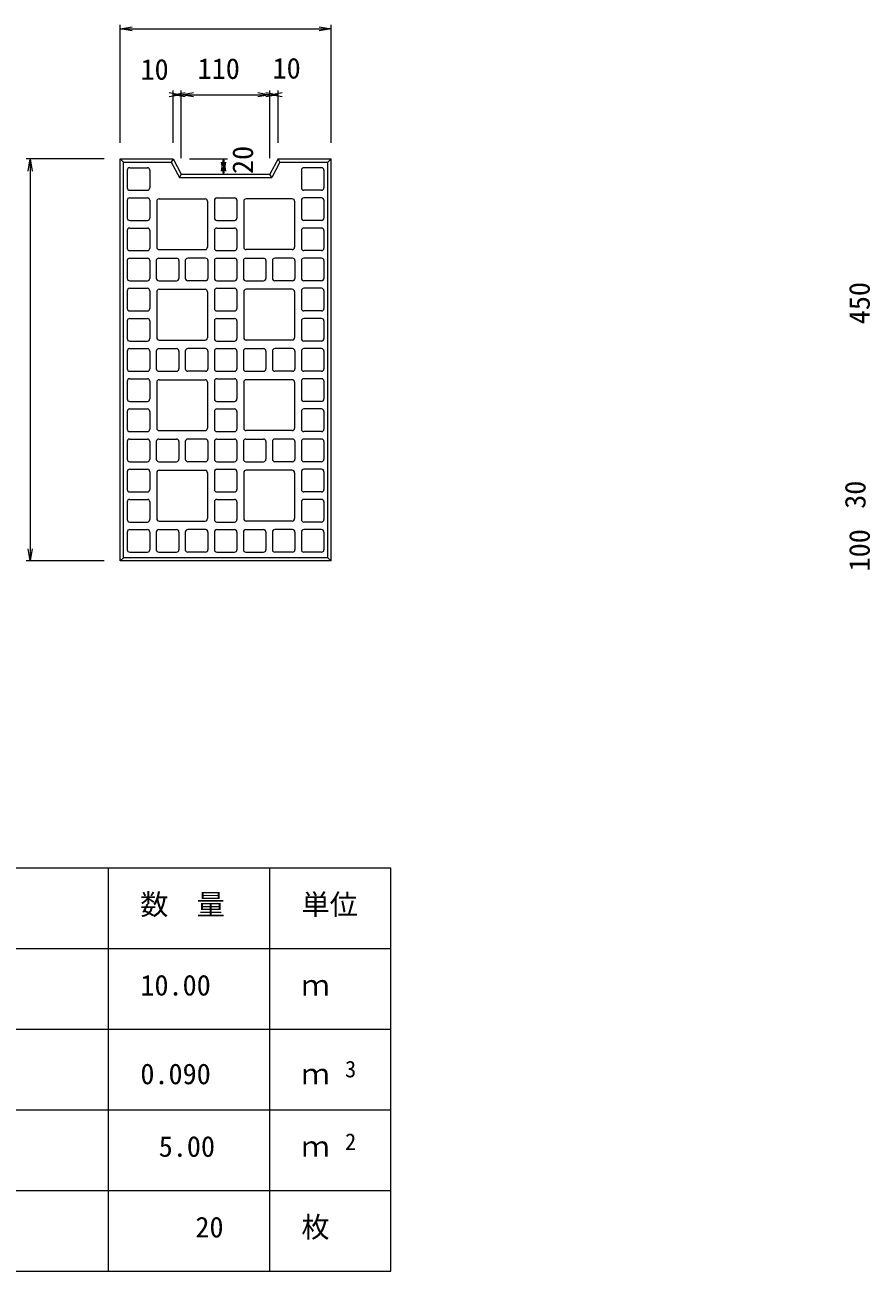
# Model space of a CAD drawing. Units: millimetres on the paper. Extents: x -5 to 836, y 2 to 596.
# Drawn here: x 248.4 to 353.3, y 350.6 to 505.1 of the extents above; entities that cross this region are included whole.
import ezdxf
from ezdxf.enums import TextEntityAlignment as Align

# ---------------------------------------------------------------- set-up
doc = ezdxf.new("R2010")
doc.units = ezdxf.units.MM
for name, color, linetype, lineweight in [('0_2', 7, 'Continuous', 18), ('D-MTR-FRAM（材料表図枠）', 2, 'Continuous', 18), ('D-STR-DIM（寸法）', 7, 'Continuous', 18), ('D-STR-STR1（構造物）', 7, 'Continuous', 18), ('D-STR（構造物外形線）', 1, 'Continuous', 18)]:
    doc.layers.add(name, color=color, linetype=linetype, lineweight=lineweight)
doc.layers.add('D-MTR-TXT(文字列）', color=7, linetype='Continuous')
doc.styles.add('ＭＳ ゴシック', font='')
doc.styles.get('ＭＳ ゴシック').set_extended_font_data('MS Gothic')

msp = doc.modelspace()

# ---------------------------------------------------------------- linework, layer by layer
at = {"layer": '0_2'}
for p, q in [((260.234, 504.616), (261.734, 504.866)), ((261.734, 504.366), (260.234, 504.616)), ((284.901, 504.866), (286.401, 504.616)), ((286.401, 504.616), (284.901, 504.366)), ((266.318, 496.715), (267.818, 496.465)), ((267.818, 496.465), (266.318, 496.215)), ((266.818, 496.465), (268.318, 496.715)), ((268.318, 496.215), (266.818, 496.465)), ((267.818, 496.465), (269.318, 496.715)), ((269.318, 496.215), (267.818, 496.465)), ((277.318, 496.715), (278.818, 496.465)), ((278.818, 496.465), (277.318, 496.215)), ((278.318, 496.715), (279.818, 496.465)), ((279.818, 496.465), (278.318, 496.215)), ((278.818, 496.465), (280.318, 496.715)), ((280.318, 496.215), (278.818, 496.465)), ((248.809, 486.991), (249.059, 488.491)), ((249.059, 488.491), (249.309, 486.991)), ((272.812, 486.991), (273.062, 488.491)), ((273.062, 488.491), (273.312, 486.991)), ((273.062, 486.591), (272.812, 488.091)), ((273.312, 488.091), (273.062, 486.591)), ((249.059, 438.649), (248.809, 440.149)), ((249.309, 440.149), (249.059, 438.649))]:
    msp.add_line(p, q, dxfattribs=at)
at = {"layer": '0_2', "color": 9}
for p, q in [((260.234, 504.616), (260.434, 504.616)), ((286.401, 504.616), (286.201, 504.616)), ((266.818, 496.465), (267.018, 496.465)), ((267.818, 496.465), (267.618, 496.465)), ((267.818, 496.465), (268.018, 496.465)), ((278.818, 496.465), (278.618, 496.465)), ((278.818, 496.465), (279.018, 496.465)), ((279.818, 496.465), (279.618, 496.465)), ((249.059, 488.491), (249.059, 488.291)), ((273.062, 488.491), (273.062, 488.291)), ((273.062, 486.591), (273.062, 486.791)), ((249.059, 438.649), (249.059, 438.849))]:
    msp.add_line(p, q, dxfattribs=at)
at = {"layer": 'D-MTR-FRAM（材料表図枠）'}
for p, q in [((153.796, 400.578), (293.796, 400.578)), ((258.796, 350.578), (258.796, 400.578)), ((278.796, 368.578), (278.796, 400.578)), ((278.796, 350.578), (278.796, 400.578)), ((293.796, 350.578), (293.796, 400.578)), ((153.796, 390.578), (293.796, 390.578)), ((153.796, 380.578), (293.796, 380.578)), ((153.796, 370.578), (293.796, 370.578)), ((153.796, 360.578), (293.796, 360.578)), ((153.796, 350.578), (293.796, 350.578))]:
    msp.add_line(p, q, dxfattribs=at)
at = {"layer": 'D-STR-DIM（寸法）'}
for p, q in [((260.234, 490.491), (260.234, 505.116)), ((260.434, 504.616), (286.201, 504.616)), ((286.401, 490.491), (286.401, 505.116)), ((266.818, 490.491), (266.818, 496.965)), ((267.618, 496.465), (267.018, 496.465)), ((267.818, 488.591), (267.818, 496.965)), ((267.818, 488.591), (267.818, 496.965)), ((268.018, 496.465), (278.618, 496.465)), ((278.818, 488.591), (278.818, 496.965)), ((278.818, 488.591), (278.818, 496.965)), ((279.018, 496.465), (279.618, 496.465)), ((279.818, 490.491), (279.818, 496.965)), ((258.234, 488.491), (248.559, 488.491)), ((268.818, 488.491), (273.562, 488.491)), ((249.059, 488.291), (249.059, 438.849)), ((273.062, 488.291), (273.062, 486.791)), ((273.584, 486.591), (273.562, 486.591)), ((258.234, 438.649), (248.559, 438.649))]:
    msp.add_line(p, q, dxfattribs=at)
at = {"layer": 'D-STR-STR1（構造物）'}
for p, q in [((260.234, 488.491), (260.634, 488.092)), ((266.818, 488.491), (266.576, 488.092)), ((280.06, 488.092), (279.818, 488.491)), ((286.401, 488.491), (286.001, 488.092)), ((260.634, 439.049), (260.634, 488.092)), ((260.634, 488.092), (266.576, 488.092)), ((261.118, 487.11), (261.118, 484.91)), ((261.418, 487.41), (263.618, 487.41)), ((263.918, 487.11), (263.918, 484.91)), ((266.576, 488.092), (267.576, 486.191)), ((280.06, 488.092), (279.059, 486.191)), ((280.06, 488.092), (286.001, 488.092)), ((282.718, 487.11), (282.718, 484.91)), ((285.218, 487.41), (283.018, 487.41)), ((285.518, 487.11), (285.518, 484.91)), ((286.001, 439.049), (286.001, 488.092)), ((267.818, 486.591), (267.576, 486.191)), ((267.576, 486.191), (279.059, 486.191)), ((279.059, 486.191), (278.818, 486.591)), ((261.418, 484.61), (263.618, 484.61)), ((285.218, 484.61), (283.018, 484.61)), ((261.118, 483.37), (261.118, 481.17)), ((261.418, 483.67), (263.618, 483.67)), ((263.918, 483.37), (263.918, 481.17)), ((264.768, 483.25), (264.768, 477.55)), ((265.068, 483.55), (270.768, 483.55)), ((271.068, 483.25), (271.068, 477.55)), ((271.918, 483.37), (271.918, 481.17)), ((272.218, 483.67), (274.418, 483.67)), ((274.718, 483.37), (274.718, 481.17)), ((275.568, 483.25), (275.568, 477.55)), ((281.568, 483.55), (275.868, 483.55)), ((281.868, 483.25), (281.868, 477.55)), ((282.718, 483.37), (282.718, 481.17)), ((285.218, 483.67), (283.018, 483.67)), ((285.518, 483.37), (285.518, 481.17)), ((261.418, 480.87), (263.618, 480.87)), ((272.218, 480.87), (274.418, 480.87)), ((285.218, 480.87), (283.018, 480.87)), ((261.118, 479.63), (261.118, 477.43)), ((261.418, 479.93), (263.618, 479.93)), ((263.918, 479.63), (263.918, 477.43)), ((271.918, 479.63), (271.918, 477.43)), ((272.218, 479.93), (274.418, 479.93)), ((274.718, 479.63), (274.718, 477.43)), ((282.718, 479.63), (282.718, 477.43)), ((285.218, 479.93), (283.018, 479.93)), ((285.518, 479.63), (285.518, 477.43)), ((261.418, 477.13), (263.618, 477.13)), ((261.418, 476.19), (263.618, 476.19)), ((265.018, 476.19), (267.218, 476.19)), ((265.068, 477.25), (270.768, 477.25)), ((270.818, 476.19), (268.618, 476.19)), ((272.218, 477.13), (274.418, 477.13)), ((272.218, 476.19), (274.418, 476.19)), ((275.818, 476.19), (278.018, 476.19)), ((281.568, 477.25), (275.868, 477.25)), ((281.618, 476.19), (279.418, 476.19)), ((285.218, 477.13), (283.018, 477.13)), ((285.218, 476.19), (283.018, 476.19)), ((261.118, 475.89), (261.118, 473.69)), ((263.918, 475.89), (263.918, 473.69)), ((264.718, 475.89), (264.718, 473.69)), ((267.518, 475.89), (267.518, 473.69)), ((268.318, 475.89), (268.318, 473.69)), ((271.118, 475.89), (271.118, 473.69)), ((271.918, 475.89), (271.918, 473.69)), ((274.718, 475.89), (274.718, 473.69)), ((275.518, 475.89), (275.518, 473.69)), ((278.318, 475.89), (278.318, 473.69)), ((279.118, 475.89), (279.118, 473.69)), ((281.918, 475.89), (281.918, 473.69)), ((282.718, 475.89), (282.718, 473.69)), ((285.518, 475.89), (285.518, 473.69)), ((261.418, 473.39), (263.618, 473.39)), ((265.018, 473.39), (267.218, 473.39)), ((270.818, 473.39), (268.618, 473.39)), ((272.218, 473.39), (274.418, 473.39)), ((275.818, 473.39), (278.018, 473.39)), ((281.618, 473.39), (279.418, 473.39)), ((285.218, 473.39), (283.018, 473.39)), ((261.118, 472.15), (261.118, 469.95)), ((261.418, 472.45), (263.618, 472.45)), ((263.918, 472.15), (263.918, 469.95)), ((264.768, 472.03), (264.768, 466.33)), ((265.068, 472.33), (270.768, 472.33)), ((271.068, 472.03), (271.068, 466.33)), ((271.918, 472.15), (271.918, 469.95)), ((272.218, 472.45), (274.418, 472.45)), ((274.718, 472.15), (274.718, 469.95)), ((275.568, 472.03), (275.568, 466.33)), ((281.568, 472.33), (275.868, 472.33)), ((281.868, 472.03), (281.868, 466.33)), ((282.718, 472.15), (282.718, 469.95)), ((285.218, 472.45), (283.018, 472.45)), ((285.518, 472.15), (285.518, 469.95)), ((261.118, 468.41), (261.118, 466.21)), ((261.418, 469.65), (263.618, 469.65)), ((261.418, 468.71), (263.618, 468.71)), ((263.918, 468.41), (263.918, 466.21)), ((271.918, 468.41), (271.918, 466.21)), ((272.218, 469.65), (274.418, 469.65)), ((272.218, 468.71), (274.418, 468.71)), ((274.718, 468.41), (274.718, 466.21)), ((282.718, 468.41), (282.718, 466.21)), ((285.218, 469.65), (283.018, 469.65)), ((285.218, 468.71), (283.018, 468.71)), ((285.518, 468.41), (285.518, 466.21)), ((261.418, 465.91), (263.618, 465.91)), ((265.068, 466.03), (270.768, 466.03)), ((272.218, 465.91), (274.418, 465.91)), ((281.568, 466.03), (275.868, 466.03)), ((285.218, 465.91), (283.018, 465.91)), ((261.118, 464.67), (261.118, 462.47)), ((261.418, 464.97), (263.618, 464.97)), ((263.918, 464.67), (263.918, 462.47)), ((264.718, 464.67), (264.718, 462.47)), ((265.018, 464.97), (267.218, 464.97)), ((267.518, 464.67), (267.518, 462.47)), ((268.318, 464.67), (268.318, 462.47)), ((270.818, 464.97), (268.618, 464.97)), ((271.118, 464.67), (271.118, 462.47)), ((271.918, 464.67), (271.918, 462.47)), ((272.218, 464.97), (274.418, 464.97)), ((274.718, 464.67), (274.718, 462.47)), ((275.518, 464.67), (275.518, 462.47)), ((275.818, 464.97), (278.018, 464.97)), ((278.318, 464.67), (278.318, 462.47)), ((279.118, 464.67), (279.118, 462.47)), ((281.618, 464.97), (279.418, 464.97)), ((281.918, 464.67), (281.918, 462.47)), ((282.718, 464.67), (282.718, 462.47)), ((285.218, 464.97), (283.018, 464.97)), ((285.518, 464.67), (285.518, 462.47)), ((261.418, 462.17), (263.618, 462.17)), ((265.018, 462.17), (267.218, 462.17)), ((270.818, 462.17), (268.618, 462.17)), ((272.218, 462.17), (274.418, 462.17)), ((275.818, 462.17), (278.018, 462.17)), ((281.618, 462.17), (279.418, 462.17)), ((285.218, 462.17), (283.018, 462.17)), ((261.118, 460.93), (261.118, 458.73)), ((261.418, 461.23), (263.618, 461.23)), ((263.918, 460.93), (263.918, 458.73)), ((264.768, 460.81), (264.768, 455.11)), ((265.068, 461.11), (270.768, 461.11)), ((271.068, 460.81), (271.068, 455.11)), ((271.918, 460.93), (271.918, 458.73)), ((272.218, 461.23), (274.418, 461.23)), ((274.718, 460.93), (274.718, 458.73)), ((275.568, 460.81), (275.568, 455.11)), ((281.568, 461.11), (275.868, 461.11)), ((281.868, 460.81), (281.868, 455.11)), ((282.718, 460.93), (282.718, 458.73)), ((285.218, 461.23), (283.018, 461.23)), ((285.518, 460.93), (285.518, 458.73)), ((261.418, 458.43), (263.618, 458.43)), ((261.418, 457.49), (263.618, 457.49)), ((272.218, 458.43), (274.418, 458.43)), ((272.218, 457.49), (274.418, 457.49)), ((285.218, 458.43), (283.018, 458.43)), ((285.218, 457.49), (283.018, 457.49)), ((261.118, 457.19), (261.118, 454.99)), ((263.918, 457.19), (263.918, 454.99)), ((271.918, 457.19), (271.918, 454.99)), ((274.718, 457.19), (274.718, 454.99)), ((282.718, 457.19), (282.718, 454.99)), ((285.518, 457.19), (285.518, 454.99)), ((261.418, 454.69), (263.618, 454.69)), ((265.068, 454.81), (270.768, 454.81)), ((272.218, 454.69), (274.418, 454.69)), ((281.568, 454.81), (275.868, 454.81)), ((285.218, 454.69), (283.018, 454.69)), ((261.118, 453.45), (261.118, 451.25)), ((261.418, 453.75), (263.618, 453.75)), ((263.918, 453.45), (263.918, 451.25)), ((264.718, 453.45), (264.718, 451.25)), ((265.018, 453.75), (267.218, 453.75)), ((267.518, 453.45), (267.518, 451.25)), ((268.318, 453.45), (268.318, 451.25)), ((270.818, 453.75), (268.618, 453.75)), ((271.118, 453.45), (271.118, 451.25)), ((271.918, 453.45), (271.918, 451.25)), ((272.218, 453.75), (274.418, 453.75)), ((274.718, 453.45), (274.718, 451.25)), ((275.518, 453.45), (275.518, 451.25)), ((275.818, 453.75), (278.018, 453.75)), ((278.318, 453.45), (278.318, 451.25)), ((279.118, 453.45), (279.118, 451.25)), ((281.618, 453.75), (279.418, 453.75)), ((281.918, 453.45), (281.918, 451.25)), ((282.718, 453.45), (282.718, 451.25)), ((285.218, 453.75), (283.018, 453.75)), ((285.518, 453.45), (285.518, 451.25)), ((261.118, 449.71), (261.118, 447.51)), ((261.418, 450.95), (263.618, 450.95)), ((261.418, 450.01), (263.618, 450.01)), ((263.918, 449.71), (263.918, 447.51)), ((265.018, 450.95), (267.218, 450.95)), ((265.068, 449.89), (270.768, 449.89)), ((270.818, 450.95), (268.618, 450.95)), ((271.918, 449.71), (271.918, 447.51)), ((272.218, 450.95), (274.418, 450.95)), ((272.218, 450.01), (274.418, 450.01)), ((274.718, 449.71), (274.718, 447.51)), ((275.818, 450.95), (278.018, 450.95)), ((281.568, 449.89), (275.868, 449.89)), ((281.618, 450.95), (279.418, 450.95)), ((282.718, 449.71), (282.718, 447.51)), ((285.218, 450.95), (283.018, 450.95)), ((285.218, 450.01), (283.018, 450.01)), ((285.518, 449.71), (285.518, 447.51)), ((264.768, 449.59), (264.768, 443.89)), ((271.068, 449.59), (271.068, 443.89)), ((275.568, 449.59), (275.568, 443.89)), ((281.868, 449.59), (281.868, 443.89)), ((261.418, 447.21), (263.618, 447.21)), ((272.218, 447.21), (274.418, 447.21)), ((285.218, 447.21), (283.018, 447.21)), ((261.118, 445.97), (261.118, 443.77)), ((261.418, 446.27), (263.618, 446.27)), ((263.918, 445.97), (263.918, 443.77)), ((271.918, 445.97), (271.918, 443.77)), ((272.218, 446.27), (274.418, 446.27)), ((274.718, 445.97), (274.718, 443.77)), ((282.718, 445.97), (282.718, 443.77)), ((285.218, 446.27), (283.018, 446.27)), ((285.518, 445.97), (285.518, 443.77)), ((265.068, 443.59), (270.768, 443.59)), ((281.568, 443.59), (275.868, 443.59)), ((261.118, 442.23), (261.118, 440.03)), ((261.418, 443.47), (263.618, 443.47)), ((261.418, 442.53), (263.618, 442.53)), ((263.918, 442.23), (263.918, 440.03)), ((264.718, 442.23), (264.718, 440.03)), ((265.018, 442.53), (267.218, 442.53)), ((267.518, 442.23), (267.518, 440.03)), ((268.318, 442.23), (268.318, 440.03)), ((270.818, 442.53), (268.618, 442.53)), ((271.118, 442.23), (271.118, 440.03)), ((271.918, 442.23), (271.918, 440.03)), ((272.218, 443.47), (274.418, 443.47)), ((272.218, 442.53), (274.418, 442.53)), ((274.718, 442.23), (274.718, 440.03)), ((275.518, 442.23), (275.518, 440.03)), ((275.818, 442.53), (278.018, 442.53)), ((278.318, 442.23), (278.318, 440.03)), ((279.118, 442.23), (279.118, 440.03)), ((281.618, 442.53), (279.418, 442.53)), ((281.918, 442.23), (281.918, 440.03)), ((282.718, 442.23), (282.718, 440.03)), ((285.218, 443.47), (283.018, 443.47)), ((285.218, 442.53), (283.018, 442.53)), ((285.518, 442.23), (285.518, 440.03)), ((260.234, 438.649), (260.634, 439.049)), ((286.001, 439.049), (260.634, 439.049)), ((261.418, 439.73), (263.618, 439.73)), ((265.018, 439.73), (267.218, 439.73)), ((270.818, 439.73), (268.618, 439.73)), ((272.218, 439.73), (274.418, 439.73)), ((275.818, 439.73), (278.018, 439.73)), ((281.618, 439.73), (279.418, 439.73)), ((285.218, 439.73), (283.018, 439.73))]:
    msp.add_line(p, q, dxfattribs=at)
for centre, start, end in [((261.418, 487.11), 90, 180), ((263.618, 487.11), 0, 90), ((283.018, 487.11), 90, 180), ((285.218, 487.11), 0, 90), ((261.418, 484.91), 180, 270), ((263.618, 484.91), 270, 0), ((283.018, 484.91), 180, 270), ((285.218, 484.91), 270, 0), ((261.418, 483.37), 90, 180), ((263.618, 483.37), 0, 90), ((265.068, 483.25), 90, 180), ((270.768, 483.25), 0, 90), ((272.218, 483.37), 90, 180), ((274.418, 483.37), 0, 90), ((275.868, 483.25), 90, 180), ((281.568, 483.25), 0, 90), ((283.018, 483.37), 90, 180), ((285.218, 483.37), 0, 90), ((261.418, 481.17), 180, 270), ((263.618, 481.17), 270, 0), ((272.218, 481.17), 180, 270), ((274.418, 481.17), 270, 0), ((283.018, 481.17), 180, 270), ((285.218, 481.17), 270, 0), ((261.418, 479.63), 90, 180), ((263.618, 479.63), 0, 90), ((272.218, 479.63), 90, 180), ((274.418, 479.63), 0, 90), ((283.018, 479.63), 90, 180), ((285.218, 479.63), 0, 90), ((265.068, 477.55), 180, 270), ((270.768, 477.55), 270, 0), ((275.868, 477.55), 180, 270), ((281.568, 477.55), 270, 0), ((261.418, 477.43), 180, 270), ((261.418, 475.89), 90, 180), ((263.618, 477.43), 270, 0), ((263.618, 475.89), 0, 90), ((265.018, 475.89), 90, 180), ((267.218, 475.89), 0, 90), ((268.618, 475.89), 90, 180), ((270.818, 475.89), 0, 90), ((272.218, 477.43), 180, 270), ((272.218, 475.89), 90, 180), ((274.418, 477.43), 270, 0), ((274.418, 475.89), 0, 90), ((275.818, 475.89), 90, 180), ((278.018, 475.89), 0, 90), ((279.418, 475.89), 90, 180), ((281.618, 475.89), 0, 90), ((283.018, 477.43), 180, 270), ((283.018, 475.89), 90, 180), ((285.218, 477.43), 270, 0), ((285.218, 475.89), 0, 90), ((261.418, 473.69), 180, 270), ((263.618, 473.69), 270, 0), ((265.018, 473.69), 180, 270), ((267.218, 473.69), 270, 0), ((268.618, 473.69), 180, 270), ((270.818, 473.69), 270, 0), ((272.218, 473.69), 180, 270), ((274.418, 473.69), 270, 0), ((275.818, 473.69), 180, 270), ((278.018, 473.69), 270, 0), ((279.418, 473.69), 180, 270), ((281.618, 473.69), 270, 0), ((283.018, 473.69), 180, 270), ((285.218, 473.69), 270, 0), ((261.418, 472.15), 90, 180), ((263.618, 472.15), 0, 90), ((265.068, 472.03), 90, 180), ((270.768, 472.03), 0, 90), ((272.218, 472.15), 90, 180), ((274.418, 472.15), 0, 90), ((275.868, 472.03), 90, 180), ((281.568, 472.03), 0, 90), ((283.018, 472.15), 90, 180), ((285.218, 472.15), 0, 90), ((261.418, 469.95), 180, 270), ((263.618, 469.95), 270, 0), ((272.218, 469.95), 180, 270), ((274.418, 469.95), 270, 0), ((283.018, 469.95), 180, 270), ((285.218, 469.95), 270, 0), ((261.418, 468.41), 90, 180), ((263.618, 468.41), 0, 90), ((272.218, 468.41), 90, 180), ((274.418, 468.41), 0, 90), ((283.018, 468.41), 90, 180), ((285.218, 468.41), 0, 90), ((261.418, 466.21), 180, 270), ((263.618, 466.21), 270, 0), ((265.068, 466.33), 180, 270), ((270.768, 466.33), 270, 0), ((272.218, 466.21), 180, 270), ((274.418, 466.21), 270, 0), ((275.868, 466.33), 180, 270), ((281.568, 466.33), 270, 0), ((283.018, 466.21), 180, 270), ((285.218, 466.21), 270, 0), ((261.418, 464.67), 90, 180), ((263.618, 464.67), 0, 90), ((265.018, 464.67), 90, 180), ((267.218, 464.67), 0, 90), ((268.618, 464.67), 90, 180), ((270.818, 464.67), 0, 90), ((272.218, 464.67), 90, 180), ((274.418, 464.67), 0, 90), ((275.818, 464.67), 90, 180), ((278.018, 464.67), 0, 90), ((279.418, 464.67), 90, 180), ((281.618, 464.67), 0, 90), ((283.018, 464.67), 90, 180), ((285.218, 464.67), 0, 90), ((261.418, 462.47), 180, 270), ((263.618, 462.47), 270, 0), ((265.018, 462.47), 180, 270), ((267.218, 462.47), 270, 0), ((268.618, 462.47), 180, 270), ((270.818, 462.47), 270, 0), ((272.218, 462.47), 180, 270), ((274.418, 462.47), 270, 0), ((275.818, 462.47), 180, 270), ((278.018, 462.47), 270, 0), ((279.418, 462.47), 180, 270), ((281.618, 462.47), 270, 0), ((283.018, 462.47), 180, 270), ((285.218, 462.47), 270, 0), ((261.418, 460.93), 90, 180), ((263.618, 460.93), 0, 90), ((265.068, 460.81), 90, 180), ((270.768, 460.81), 0, 90), ((272.218, 460.93), 90, 180), ((274.418, 460.93), 0, 90), ((275.868, 460.81), 90, 180), ((281.568, 460.81), 0, 90), ((283.018, 460.93), 90, 180), ((285.218, 460.93), 0, 90), ((261.418, 458.73), 180, 270), ((261.418, 457.19), 90, 180), ((263.618, 458.73), 270, 0), ((263.618, 457.19), 0, 90), ((272.218, 458.73), 180, 270), ((272.218, 457.19), 90, 180), ((274.418, 458.73), 270, 0), ((274.418, 457.19), 0, 90), ((283.018, 458.73), 180, 270), ((283.018, 457.19), 90, 180), ((285.218, 458.73), 270, 0), ((285.218, 457.19), 0, 90), ((261.418, 454.99), 180, 270), ((263.618, 454.99), 270, 0), ((265.068, 455.11), 180, 270), ((270.768, 455.11), 270, 0), ((272.218, 454.99), 180, 270), ((274.418, 454.99), 270, 0), ((275.868, 455.11), 180, 270), ((281.568, 455.11), 270, 0), ((283.018, 454.99), 180, 270), ((285.218, 454.99), 270, 0), ((261.418, 453.45), 90, 180), ((263.618, 453.45), 0, 90), ((265.018, 453.45), 90, 180), ((267.218, 453.45), 0, 90), ((268.618, 453.45), 90, 180), ((270.818, 453.45), 0, 90), ((272.218, 453.45), 90, 180), ((274.418, 453.45), 0, 90), ((275.818, 453.45), 90, 180), ((278.018, 453.45), 0, 90), ((279.418, 453.45), 90, 180), ((281.618, 453.45), 0, 90), ((283.018, 453.45), 90, 180), ((285.218, 453.45), 0, 90), ((261.418, 451.25), 180, 270), ((261.418, 449.71), 90, 180), ((263.618, 451.25), 270, 0), ((263.618, 449.71), 0, 90), ((265.018, 451.25), 180, 270), ((265.068, 449.59), 90, 180), ((267.218, 451.25), 270, 0), ((268.618, 451.25), 180, 270), ((270.768, 449.59), 0, 90), ((270.818, 451.25), 270, 0), ((272.218, 451.25), 180, 270), ((272.218, 449.71), 90, 180), ((274.418, 451.25), 270, 0), ((274.418, 449.71), 0, 90), ((275.818, 451.25), 180, 270), ((275.868, 449.59), 90, 180), ((278.018, 451.25), 270, 0), ((279.418, 451.25), 180, 270), ((281.568, 449.59), 0, 90), ((281.618, 451.25), 270, 0), ((283.018, 451.25), 180, 270), ((283.018, 449.71), 90, 180), ((285.218, 451.25), 270, 0), ((285.218, 449.71), 0, 90), ((261.418, 447.51), 180, 270), ((263.618, 447.51), 270, 0), ((272.218, 447.51), 180, 270), ((274.418, 447.51), 270, 0), ((283.018, 447.51), 180, 270), ((285.218, 447.51), 270, 0), ((261.418, 445.97), 90, 180), ((263.618, 445.97), 0, 90), ((272.218, 445.97), 90, 180), ((274.418, 445.97), 0, 90), ((283.018, 445.97), 90, 180), ((285.218, 445.97), 0, 90), ((261.418, 443.77), 180, 270), ((263.618, 443.77), 270, 0), ((265.068, 443.89), 180, 270), ((270.768, 443.89), 270, 0), ((272.218, 443.77), 180, 270), ((274.418, 443.77), 270, 0), ((275.868, 443.89), 180, 270), ((281.568, 443.89), 270, 0), ((283.018, 443.77), 180, 270), ((285.218, 443.77), 270, 0), ((261.418, 442.23), 90, 180), ((263.618, 442.23), 0, 90), ((265.018, 442.23), 90, 180), ((267.218, 442.23), 0, 90), ((268.618, 442.23), 90, 180), ((270.818, 442.23), 0, 90), ((272.218, 442.23), 90, 180), ((274.418, 442.23), 0, 90), ((275.818, 442.23), 90, 180), ((278.018, 442.23), 0, 90), ((279.418, 442.23), 90, 180), ((281.618, 442.23), 0, 90), ((283.018, 442.23), 90, 180), ((285.218, 442.23), 0, 90), ((261.418, 440.03), 180, 270), ((263.618, 440.03), 270, 0), ((265.018, 440.03), 180, 270), ((267.218, 440.03), 270, 0), ((268.618, 440.03), 180, 270), ((270.818, 440.03), 270, 0), ((272.218, 440.03), 180, 270), ((274.418, 440.03), 270, 0), ((275.818, 440.03), 180, 270), ((278.018, 440.03), 270, 0), ((279.418, 440.03), 180, 270), ((281.618, 440.03), 270, 0), ((283.018, 440.03), 180, 270), ((285.218, 440.03), 270, 0)]:
    msp.add_arc(centre, 0.3, start, end, dxfattribs=at)
at = {"layer": 'D-STR（構造物外形線）'}
for p, q in [((260.234, 438.649), (260.234, 488.491)), ((260.234, 488.491), (266.818, 488.491)), ((266.818, 488.491), (267.818, 486.591)), ((279.818, 488.491), (278.818, 486.591)), ((279.818, 488.491), (286.401, 488.491)), ((286.401, 438.649), (286.401, 488.491)), ((267.818, 486.591), (278.818, 486.591)), ((286.401, 438.649), (286.001, 439.049)), ((286.401, 438.649), (260.234, 438.649))]:
    msp.add_line(p, q, dxfattribs=at)

# ---------------------------------------------------------------- texts
at = {"layer": 'D-MTR-TXT(文字列）', "style": 'ＭＳ ゴシック'}
for s, height, p in [('数\u3000量', 2.566, (262.719, 393.981)), ('単位', 2.566, (282.719, 393.981)), ('10.00', 2.566, (262.746, 383.981)), ('ｍ', 2.566, (282.719, 383.981)), ('0.090', 2.566, (262.746, 372.981)), ('ｍ', 2.566, (282.719, 372.981)), ('3', 2.053, (288.121, 373.986)), ('5.00', 2.566, (265.02, 363.981)), ('ｍ', 2.566, (282.719, 363.981)), ('2', 2.053, (288.121, 364.986)), ('20', 2.566, (269.568, 353.981)), ('枚', 2.566, (282.719, 353.981))]:
    msp.add_text(s, height=height, dxfattribs=at).set_placement(p, align=Align.BOTTOM_LEFT)
at = {"layer": 'D-STR-DIM（寸法）', "style": 'ＭＳ ゴシック'}
for s, p in [('10', (262.759, 497.556)), ('110', (269.844, 497.65)), ('10', (279.141, 497.697))]:
    msp.add_text(s, height=2.566, dxfattribs=at).set_placement(p, align=Align.BOTTOM_LEFT)
for s, p in [('20', (277.491, 486.626)), ('450', (353.99, 467.998)), ('30', (353.465, 445.108)), ('100', (353.99, 437.347))]:
    msp.add_text(s, height=2.566, rotation=90, dxfattribs=at).set_placement(p, align=Align.BOTTOM_LEFT)

doc.saveas('drawing.dxf')
